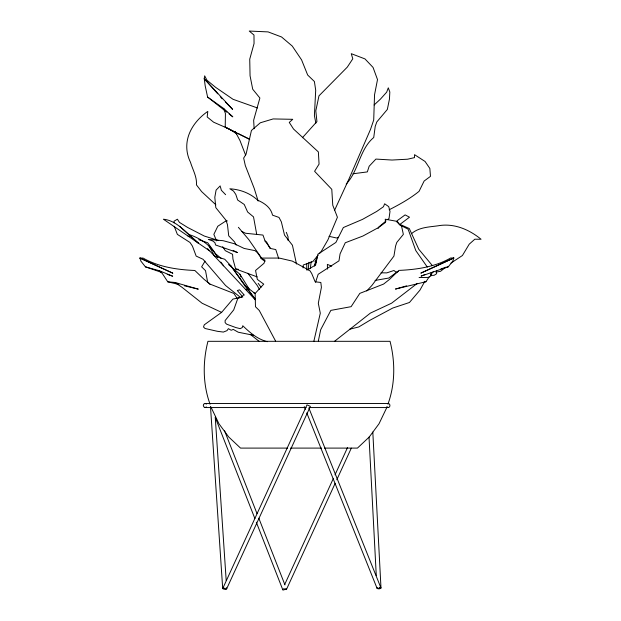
<?xml version="1.0" encoding="UTF-8"?>
<svg xmlns="http://www.w3.org/2000/svg" width="621" height="621" viewBox="0 0 621 621"><rect width="100%" height="100%" fill="white"/><g stroke="black" fill="none" stroke-linecap="round" stroke-linejoin="round"><path stroke-width="0.93" d="M236.182 132.63L225.221 127.165L225.423 113.542L223.669 108.481L207.6 97.062L205.186 85.814L204.247 78.72L204.651 75.824L206.979 80.241L215.596 87.328L233.022 99.29L257.482 107.969M431.145 272.572L431.09 275.809L428.583 277.401L419.097 277.556M303.064 267.907L303.258 265.004L312.759 261.643L318.177 255.122M286.219 588.84L283.859 589.896A2.251 0.613 -21.4 0 1 282.904 589.896L282.803 589.639M306.766 263.902L306.727 270.057M308.117 269.902L308.986 262.241M310.368 268.21L311.199 261.534M377.157 587.707L377.11 588.444L378.034 588.762A2.251 0.994 -3 0 0 379.586 588.762L380.766 588.32A1.646 0.73 -3 0 0 380.89 587.699L379.881 587.264M318.34 340.999L320.684 329.712L330.846 310.384L351.113 306.673L359.823 293.376L383.615 284.069L389.608 279.31L398.892 270.399C416.559 269.654 435.189 266.883 450.629 258.01L453.796 257.994L452.849 261.022L448.323 266.766L421.061 276.128L425.276 274.404M313.799 341.503L320.296 313.194L318.309 303.25L321.406 287.36L320.832 282.462L315.157 281.818L311.68 273.434L309.871 270.678L292.312 261.099L279.287 258.072L260.603 258.088L264.957 260.075L264.057 263.25L255.557 270.477L257.327 279.388L263.731 284.146L255.13 293.454L255.479 306.751L259.26 310.461L275.584 341.076M314.723 265.299L316.05 259.648M314.568 266.122L317.463 256.108M387.108 406.902L379.035 423.747L369.231 437.021L357.455 448.098L324.465 448.098M387.931 404.186C395.259 384.089 395.305 361.919 390.042 341.317L207.942 341.317C202.679 361.919 202.733 384.089 210.053 404.186M315.569 282.237L318.169 274.28L338.973 260.851L340.067 253.88L345.268 242.764L362.874 236.042L378.686 227.457L385.509 222.38L385.253 219.213L396.074 221.185L401.585 226.254L403.363 234.381L396.765 242.469L395.569 246.133L393.939 256.093L371.855 285.505L366.755 290.954M376.947 588.033L306.774 412.911M334.455 210.55L348.839 179.283L370.527 129.362L373.71 120.047L374.548 94.741L377.506 79.581L373.042 67.41L364.954 58.902L351.276 53.678L352.782 58.84L347.302 67.122L318.969 95.851L315.802 110.81L316.935 121.545L302.411 137.73M223.032 587.862L306.999 404.876L310.376 406.375L226.409 589.36L223.048 587.963L223.863 587.645M284.62 584.656L333.399 478.364M335.014 474.855L347.504 447.617M283.556 588.661L286.397 589.585L335.177 483.293M336.784 479.777L351.3 448.152M378.08 228.481L378.826 226.968L386.099 220.89M377.164 588.141L378.748 588.328L380.595 587.055L308.831 407.935M424.873 281.274L419.928 290.162L409.449 302.489L392.806 308.016L369.782 320.343L358.791 326.949L349.623 329.231M225.539 589.034C224.631 589.577 221.41 588.755 223.413 587.777M226.712 588.343L226.347 588.739M205.062 261.099L201.639 266.844L205.528 270.678L207.561 281.818L210.24 284.558M406.639 285.854L395.453 289.06L425.959 281.74L429.468 276.407M430.469 274.878L433.311 271.703M346.192 184.088C358.837 170.635 359.396 149.413 373.733 137.513L375.208 126.428L376.8 121.949L387.341 109.443L389.452 99.112L389.825 92.001L388.296 87.833L386.673 92.172L380.44 99.119L374.106 104.988M319.38 253.671L321.181 251.497L327.935 239.822L337.42 217.241L332.763 205.217L331.785 189.32L314.591 171.303L319.062 164.107L318.371 151.935L293.531 129.028L289.262 122.422L292.739 119.31L273.147 118.937L260.308 122.787L251.427 130.472L246.071 154.218L243.657 158.091L245.318 165.582L254.206 188.388L258.142 201.049M220.176 185.896L216.092 190.111L214.812 197.268L215.805 207.647L225.982 220.253L227.472 224.74L228.714 235.84L234.466 241.802L236.182 245M387.551 219.679L389.01 218.46L390.004 211.458L388.723 206.63L384.632 203.781L383.467 206.723L376.722 211.443L362.454 219.407L343.328 227.558L335.876 242.446L317.921 254.16L315.623 264.95L307.496 269.879M206.467 406.957C203.835 409.48 201.608 403.619 205.124 403.487L388.109 403.487C390.57 403.464 390.57 407.57 388.109 407.555L309.879 407.555M445.777 267.177L440.553 271.299L435.895 272.091M334.393 341.426L370.38 313.116L391.618 303.172L417.18 283.471M242.795 295.837L240.56 297.506L232.898 299.097L221.627 312.347L204.286 324.799L203.502 327.003L205.023 328.486L217.303 331.288L223.358 332.072L226.999 330.636L228.396 328.672L231.183 330.248L233.302 329.425L238.239 332.227L253.469 335.262M397.23 271.905L388.762 278.045L375.037 280.444M450.993 263.048L462.42 255.518L469.235 244.169L474.817 239.209L481.065 239.256C468.964 229.351 453.772 222.923 437.937 225.811C428.746 227.092 418.849 227.239 411.482 233.698M389.142 209.797C399.551 204.464 409.976 198.72 419.082 191.322L424.112 181.06L430.493 176.333L429.848 168.454L425.067 161.476L414.533 154.66L414.494 157.618L407.624 159.209L392.014 160.039L375.907 159.077L369.161 166.242L367.329 171.908L352.914 173.787M338.398 237.238L336.737 238.037L329.021 236.314M398.589 271.416L396.151 272.231L393.955 270.5L386.72 272.891L381.061 272.813M243.541 295.278L244.27 295.045L239.582 289.836L237.307 290.55L242.811 296.97L237.952 298.01L233.721 309.879L225.097 320.607L225.151 322.648L226.595 324.154L235.817 327.554L240.203 328.664L242.33 327.523L242.764 325.753C250.147 332.747 256.954 338.903 267.271 341.705M440.972 268.815L448.323 266.766M227.364 220.921L225.555 221.185L217.792 226.254L213.849 234.381L216.605 240.847M387.62 403.557L388.109 403.487M424.159 281.903L425.959 281.74M430.353 275.421L434.118 275.305L436.641 273.706L436.478 270.539M205.124 407.555L306.091 407.555M287.647 448.098L240.537 448.098L228.761 437.021L218.949 423.747L210.884 406.902M290.481 448.098L321.647 448.098M236.981 298.15L233.907 293.454L210.115 284.146L204.123 279.388L194.839 270.477C177.171 269.731 158.541 266.96 143.102 258.088L139.935 258.072L140.882 261.099L145.407 266.844L159.193 270.678L162.267 273.434L167.771 281.818L174.975 282.462L198.285 289.145L184.414 285.815M222.636 246.684L225.307 250.674L232.565 254.268L232.945 259.073L235.638 268.94L238.34 269.297M388.109 407.555L386.774 406.957M205.124 403.487L206.467 404.077M167.771 281.818L178.864 284.48M218.514 240.521L204.286 236.042L187.612 227.457L179.438 222.38L177.389 219.213L174.035 221.185L174.09 222.869M187.977 236.042L189.77 236.655M198.736 239.706L207.701 242.764L215.673 253.88L221.371 258.53M145.407 266.844L161.763 272.464M167.212 274.335L172.669 276.205L159.193 270.678M235.638 268.94L257.172 276.881M331.699 266.192L327.383 264.375L327.461 269.134M245.481 289.308L247.243 290.061M253.391 292.67L255.146 293.415M225.221 127.165L249.673 139.29M221.65 312.394L202.112 303.25L182.077 287.36L174.975 282.462M209.642 250.876L163.401 219.213C173.717 220.214 181.433 227.651 188.652 234.381C201.414 238.666 211.124 245.427 217.451 257.505M241.872 231.439L245.505 233.248L262.97 235.072L265.229 241.383L270.795 248.54L275.763 249.557L278.736 258.67M237.874 133.468L249.681 139.36M233.116 250.379L237.432 252.553L215.572 244.977L214.928 242.664L212.793 240.995L208.322 239.411L223.079 240.684L234.303 243.711L244.123 248.431L254.975 250.636L257.428 252.654L261.899 259.042M226.261 587.761L226.719 588.328M265.004 240.956L266.619 241.98L270.042 248.571M236.888 133.942L228.87 128.857L213.624 122.205L207.189 116.973L207.794 111.4C190.95 123.144 180.89 142.481 190.492 162.291C192.743 169.797 197.074 176.806 196.446 184.895L201.662 191.648L215.852 204.806M265.043 261.34L262.761 259.788L248.749 239.566L238.386 227.317M285.854 589.096L286.397 589.585M314.886 261.604L316.291 262.683M209.052 246.133L214.509 256.093L224.755 259.26L230.841 265.78L244.69 285.505L255.169 293.578M207.6 97.062L226.882 112.199M229.11 113.946L232.813 116.857L223.669 108.481M250.341 334.424L259.337 341.503M240.622 297.49L225.57 285.505L203.005 259.26L196.166 256.093L192.448 246.133L189.995 242.469L177.373 234.381L174.191 226.254M228.505 264.515L239.962 274.28L249.58 289.689M179.57 226.254L198.534 243.269L188.652 234.381M225.439 102.085L232.611 109.366L204.247 78.72L217.738 93.81M225.633 194.699L221.34 190.259L220.408 186.766M207.538 248.617L255.231 299.764M204.247 78.72L206.335 81.048M220.253 96.62L222.178 98.77M432.208 265.408L418.795 249.277L409.27 228.52L399.971 224.375L409.495 217.195L405.109 214.889L396.959 220.882L399.567 224.779L408.121 229.172L415.775 250.542L427.302 267.061M247.864 273.271L257.133 285.357L259.5 289.502M244.69 285.505L255.479 299.625M258.212 283.378L261.037 287.212M220.804 262.062L223.607 265.85M230.841 265.78L255.495 299.555M235.312 131.737L240.055 140.734L245.605 155.172M304.259 406.623L305.338 409.317M224.554 430.757L257.047 513.691M258.81 518.193L284.946 584.904M215.332 417.615L254.889 518.574M256.302 522.183L282.796 589.787M286.304 232.308L288.043 236.764L288.136 240.591M239.962 274.28L240.94 276.927M296.489 264.026L292.429 245.225L284.511 235.08L281.352 221.852L279 217.435L272.541 215.161C270.748 207.406 264.492 203.207 257.645 200.172C250.053 193.1 240.141 189.459 229.871 188.784L233.488 191.043L235.809 194.435L237.672 200.032L244.232 204.456L247.639 212.017L253.523 216.892L256.652 234.016M315.848 123.137L314.405 115.591L315.701 90.231L314.397 81.514L307.674 75.025L301.573 59.857L292.266 46.078L281.546 36.973L268.109 31.904L249.246 31.05L253.981 35.04L254.051 43.555L249.735 59.189L250.061 75.785L252.716 89.222L259.881 98.017L253.647 120.233L254.144 128.726M215.246 417.211L226.199 580.596M210.496 406.6L222.683 588.351M372.81 432.03L380.983 587.908M369.014 437.091L376.272 575.535M453.796 257.994L420.984 273.069L453.796 257.994M172.747 273.147L139.935 258.072L172.747 273.147"/></g></svg>
